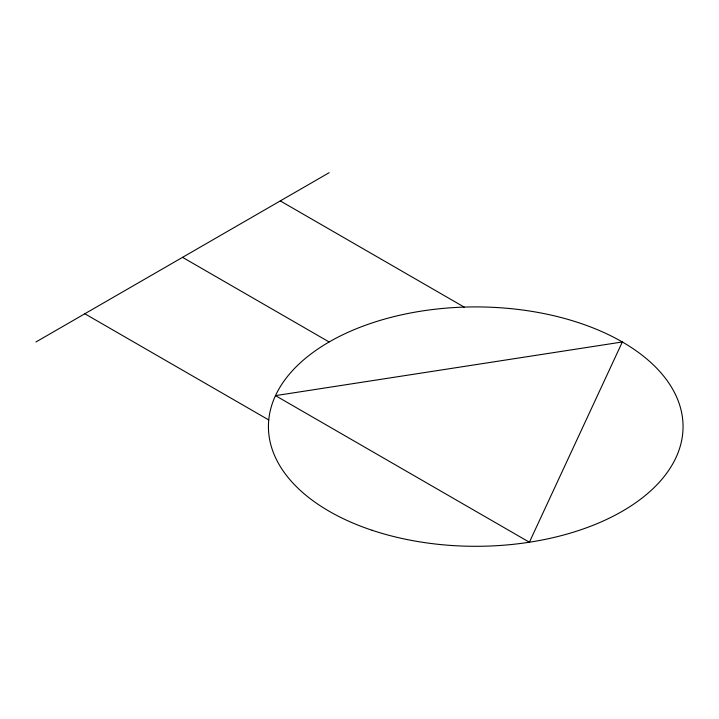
<?xml version="1.0" encoding="UTF-8"?>
<svg xmlns="http://www.w3.org/2000/svg" width="719" height="719" viewBox="0 0 719 719"><rect width="100%" height="100%" fill="white"/><g stroke="black" fill="none" stroke-linecap="round" stroke-linejoin="round"><path stroke-width="1.08" d="M35.95 341.974L329.14 172.704M280.275 200.907L464.204 307.103M182.545 257.339L329.14 341.974M84.815 313.763L268.735 419.941M622.33 341.974L529.391 542.225L275.485 395.63L622.33 341.974M372.074 530.263A207.315 119.696 0 0 0 683.05 426.61A207.315 119.696 0 0 0 372.074 322.948A207.315 119.696 0 0 0 372.074 530.263"/></g></svg>
